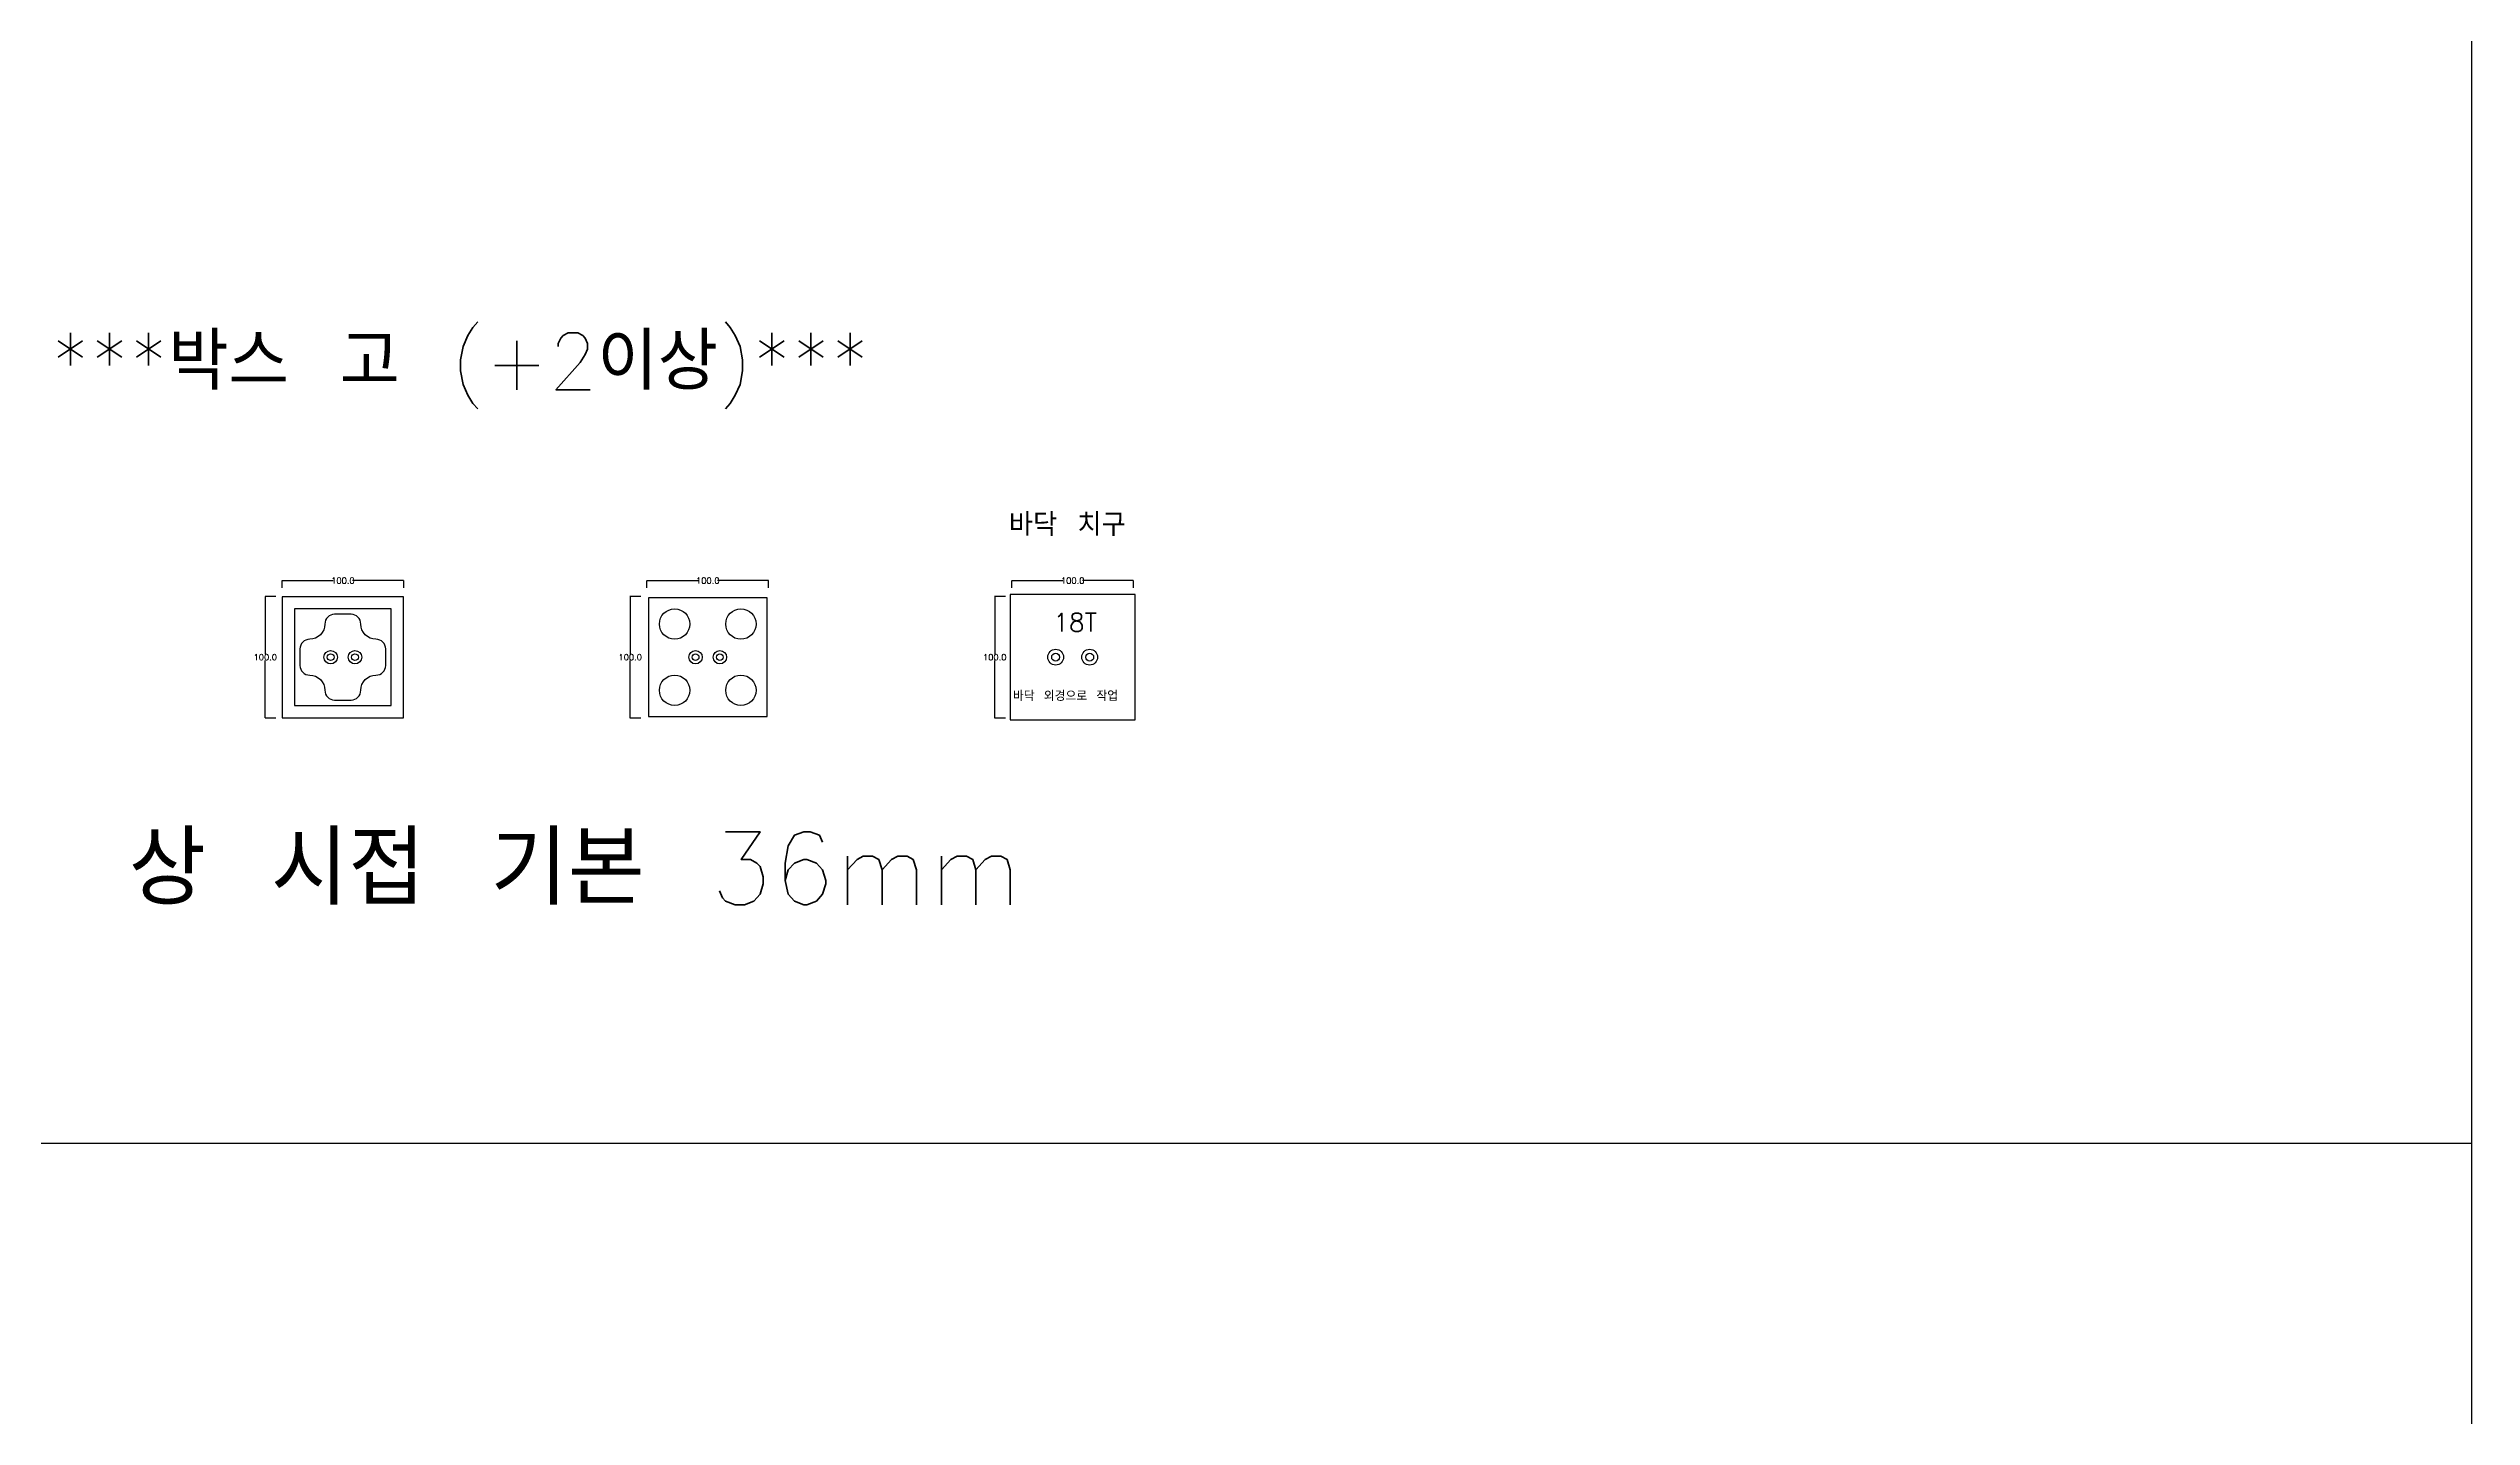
# Model space of a CAD drawing. Header units: millimetres. Extents: x -25 to 19775, y 172 to 9172.
# Drawn here: x 17783 to 19775, y 3547 to 4672 of the extents above; entities that cross this region are included whole.
import ezdxf

# ---------------------------------------------------------------- set-up
doc = ezdxf.new("R2010")
doc.units = ezdxf.units.MM
for name, color, linetype in [('TEXT', 7, 'Continuous'), ('볼트 구멍', 7, 'Continuous'), ('치구', 7, 'Continuous'), ('치수', 7, 'Continuous')]:
    doc.layers.add(name, color=color, linetype=linetype)
doc.styles.get("Standard").update_dxf_attribs({"font": 'txt.shx', "bigfont": 'whgtxt.shx'})
doc.dimstyles.get("Standard").update_dxf_attribs({"dimtxt": 7, "dimasz": 0.18, "dimexe": 0.18, "dimexo": 0.0625, "dimgap": 0.09, "dimtad": 0, "dimtih": 1, "dimtoh": 1, "dimdec": 1, "dimzin": 0, "dimdsep": 46, "dimtxsty": 'Standard', "dimcen": 0.09, "dimadec": 0, "dimazin": 0, "dimtfac": 1, "dimtdec": 1, "dimtofl": 0, "dimtmove": 0, "dimatfit": 3, "dimfxl": 0, "dimtolj": 1, "dimtzin": 0, "dimarcsym": 0})

# ---------------------------------------------------------------- blocks, each defined once
blk = doc.blocks.new('*D648')
at = {"layer": 'Defpoints', "color": 0}
for p in [(18270.6, 4221.8), (18261.7, 4121.8), (18270.6, 4121.8)]:
    blk.add_point(p, dxfattribs=at)
at = {"layer": '치수', "color": 0, "lineweight": -2}
for p, q in [((18270.5, 4221.8), (18261.5, 4221.8)), ((18261.7, 4221.6), (18261.7, 4174.4)), ((18261.7, 4122), (18261.7, 4169.2)), ((18270.5, 4121.8), (18261.5, 4121.8))]:
    blk.add_line(p, q, dxfattribs=at)
at = {"layer": '치수', "color": 0}
for points in [[(18261.6, 4221.6), (18261.7, 4221.6), (18261.7, 4221.8)], [(18261.6, 4122), (18261.7, 4122), (18261.7, 4121.8)]]:
    blk.add_solid(points, dxfattribs=at)
at = {"layer": '치수', "color": 0, "insert": (18261.7, 4171.8), "char_height": 5, "attachment_point": 5}
blk.add_mtext('\\A1;100.0', dxfattribs=at)
blk = doc.blocks.new('*D649')
at = {"layer": 'Defpoints', "color": 0}
for p in [(18275.5, 4228.9), (18375.5, 4234.8), (18375.5, 4228.9)]:
    blk.add_point(p, dxfattribs=at)
at = {"layer": '치수', "color": 0, "lineweight": -2}
for p, q in [((18275.5, 4229), (18275.5, 4235)), ((18275.6, 4234.8), (18317.5, 4234.8)), ((18375.3, 4234.8), (18333.5, 4234.8)), ((18375.5, 4229), (18375.5, 4235))]:
    blk.add_line(p, q, dxfattribs=at)
at = {"layer": '치수', "color": 0}
for points in [[(18275.6, 4234.8), (18275.6, 4234.8), (18275.5, 4234.8)], [(18375.3, 4234.8), (18375.3, 4234.8), (18375.5, 4234.8)]]:
    blk.add_solid(points, dxfattribs=at)
at = {"layer": '치수', "color": 0, "insert": (18325.5, 4234.8), "char_height": 5, "attachment_point": 5}
blk.add_mtext('\\A1;100.0', dxfattribs=at)
blk = doc.blocks.new('*D650')
at = {"layer": 'Defpoints', "color": 0}
for p in [(18575.5, 4228.9), (18675.5, 4234.8), (18675.5, 4228.9)]:
    blk.add_point(p, dxfattribs=at)
at = {"layer": '치수', "color": 0, "lineweight": -2}
for p, q in [((18575.5, 4229), (18575.5, 4235)), ((18575.6, 4234.8), (18617.5, 4234.8)), ((18675.3, 4234.8), (18633.5, 4234.8)), ((18675.5, 4229), (18675.5, 4235))]:
    blk.add_line(p, q, dxfattribs=at)
at = {"layer": '치수', "color": 0}
for points in [[(18575.6, 4234.8), (18575.6, 4234.8), (18575.5, 4234.8)], [(18675.3, 4234.8), (18675.3, 4234.8), (18675.5, 4234.8)]]:
    blk.add_solid(points, dxfattribs=at)
at = {"layer": '치수', "color": 0, "insert": (18625.5, 4234.8), "char_height": 5, "attachment_point": 5}
blk.add_mtext('\\A1;100.0', dxfattribs=at)
blk = doc.blocks.new('*D651')
at = {"layer": 'Defpoints', "color": 0}
for p in [(18570.3, 4221.8), (18561.4, 4121.8), (18570.3, 4121.8)]:
    blk.add_point(p, dxfattribs=at)
at = {"layer": '치수', "color": 0, "lineweight": -2}
for p, q in [((18570.3, 4221.8), (18561.2, 4221.8)), ((18561.4, 4221.6), (18561.4, 4174.4)), ((18561.4, 4122), (18561.4, 4169.2)), ((18570.3, 4121.8), (18561.2, 4121.8))]:
    blk.add_line(p, q, dxfattribs=at)
at = {"layer": '치수', "color": 0}
for points in [[(18561.4, 4221.6), (18561.4, 4221.6), (18561.4, 4221.8)], [(18561.4, 4122), (18561.4, 4122), (18561.4, 4121.8)]]:
    blk.add_solid(points, dxfattribs=at)
at = {"layer": '치수', "color": 0, "insert": (18561.4, 4171.8), "char_height": 5, "attachment_point": 5}
blk.add_mtext('\\A1;100.0', dxfattribs=at)
blk = doc.blocks.new('*D652')
at = {"layer": 'Defpoints', "color": 0}
for p in [(17970.6, 4221.8), (17961.7, 4121.8), (17970.6, 4121.8)]:
    blk.add_point(p, dxfattribs=at)
at = {"layer": '치수', "color": 0, "lineweight": -2}
for p, q in [((17970.5, 4221.8), (17961.5, 4221.8)), ((17961.7, 4221.6), (17961.7, 4174.4)), ((17961.7, 4122), (17961.7, 4169.2)), ((17970.5, 4121.8), (17961.5, 4121.8))]:
    blk.add_line(p, q, dxfattribs=at)
at = {"layer": '치수', "color": 0}
for points in [[(17961.6, 4221.6), (17961.7, 4221.6), (17961.7, 4221.8)], [(17961.6, 4122), (17961.7, 4122), (17961.7, 4121.8)]]:
    blk.add_solid(points, dxfattribs=at)
at = {"layer": '치수', "color": 0, "insert": (17961.7, 4171.8), "char_height": 5, "attachment_point": 5}
blk.add_mtext('\\A1;100.0', dxfattribs=at)
blk = doc.blocks.new('*D653')
at = {"layer": 'Defpoints', "color": 0}
for p in [(17975.5, 4228.9), (18075.5, 4234.8), (18075.5, 4228.9)]:
    blk.add_point(p, dxfattribs=at)
at = {"layer": '치수', "color": 0, "lineweight": -2}
for p, q in [((17975.5, 4229), (17975.5, 4235)), ((17975.6, 4234.8), (18017.5, 4234.8)), ((18075.3, 4234.8), (18033.5, 4234.8)), ((18075.5, 4229), (18075.5, 4235))]:
    blk.add_line(p, q, dxfattribs=at)
at = {"layer": '치수', "color": 0}
for points in [[(17975.6, 4234.8), (17975.6, 4234.8), (17975.5, 4234.8)], [(18075.3, 4234.8), (18075.3, 4234.8), (18075.5, 4234.8)]]:
    blk.add_solid(points, dxfattribs=at)
at = {"layer": '치수', "color": 0, "insert": (18025.5, 4234.8), "char_height": 5, "attachment_point": 5}
blk.add_mtext('\\A1;100.0', dxfattribs=at)

msp = doc.modelspace()

# ---------------------------------------------------------------- linework, layer by layer
at = {"layer": 'TEXT', "color": 6}
for p, q in [((19775.462, 9171.825), (19775.462, 171.825)), ((19775.462, 3771.825), (-24.538, 3771.825))]:
    msp.add_line(p, q, dxfattribs=at)
at = {"layer": '볼트 구멍', "color": 6}
for centre, radius in [((18015.462, 4171.825), 5.5), ((18035.462, 4171.825), 5.5), ((18315.462, 4171.825), 5.5), ((18335.462, 4171.825), 5.5), ((18611.462, 4171.825), 6.5), ((18639.462, 4171.825), 6.5)]:
    msp.add_circle(centre, radius, dxfattribs=at)
at = {"layer": '볼트 구멍', "color": 3}
for centre, radius in [((18015.462, 4171.825), 2.75), ((18035.462, 4171.825), 2.75), ((18315.462, 4171.825), 2.75), ((18335.462, 4171.825), 2.75), ((18611.462, 4171.825), 3.25), ((18639.462, 4171.825), 3.25)]:
    msp.add_circle(centre, radius, dxfattribs=at)
at = {"layer": '치구'}
for points in [[(18573.962, 4223.325), (18573.962, 4120.325), (18676.962, 4120.325), (18676.962, 4223.325)], [(17975.712, 4221.575), (17975.712, 4122.075), (18075.212, 4122.075), (18075.212, 4221.575)], [(17985.712, 4211.575), (17985.712, 4132.075), (18065.212, 4132.075), (18065.212, 4211.575)], [(18276.712, 4220.575), (18276.712, 4123.075), (18374.212, 4123.075), (18374.212, 4220.575)]]:
    msp.add_lwpolyline(points, close=True, dxfattribs=at)
at = {"layer": '치구', "color": 0}
msp.add_lwpolyline([(17990.212, 4178.575), (17990.212, 4165.075, 0.41421356), (17998.212, 4157.075, -0.41421356), (18010.712, 4144.575, 0.41421356), (18018.712, 4136.575), (18032.212, 4136.575, 0.41421356), (18040.212, 4144.575, -0.41421356), (18052.712, 4157.075, 0.41421356), (18060.712, 4165.075), (18060.712, 4178.575, 0.41421356), (18052.712, 4186.575, -0.41421356), (18040.212, 4199.075, 0.41421356), (18032.212, 4207.075), (18018.712, 4207.075, 0.41421356), (18010.712, 4199.075, -0.41421356), (17998.212, 4186.575, 0.41421356)], format="xyb", close=True, dxfattribs=at)
for centre in [(18298.212, 4199.075), (18352.712, 4199.075), (18298.212, 4144.575), (18352.712, 4144.575)]:
    msp.add_circle(centre, 12.5, dxfattribs=at)

# ---------------------------------------------------------------- texts
at = {"layer": 'TEXT', "color": 1, "linetype": 'Continuous'}
msp.add_text('***박스 고 (+2이상)***', height=46.875, dxfattribs=at).set_placement((17785.44, 4391.752))
at = {"layer": 'TEXT', "linetype": 'Continuous'}
for s, height, p in [('바닥 치구', 18.75, (18572.987, 4271.59)), ('바닥 외경으로 작업', 8.4375, (18576.34, 4135.812))]:
    msp.add_text(s, height=height, dxfattribs=at).set_placement(p)
at = {"layer": 'TEXT', "color": 1}
msp.add_text('18T', height=15, dxfattribs=at).set_placement((18609.549, 4192.941))
at = {"layer": 'TEXT', "color": 3}
msp.add_text('상 시접 기본 36mm', height=60, dxfattribs=at).set_placement((17849.453, 3968.243))

# ---------------------------------------------------------------- dimensions: what is measured, and where the dimension line sits
at = {"layer": '치수', "color": 4}
for base, p1, p2, picture, middle in [((18075.462, 4234.815), (17975.462, 4228.932), (18075.462, 4228.932), '*D653', (18025.462, 4234.815)), ((18375.462, 4234.815), (18275.462, 4228.932), (18375.462, 4228.932), '*D649', (18325.462, 4234.815)), ((18675.462, 4234.815), (18575.462, 4228.932), (18675.462, 4228.932), '*D650', (18625.462, 4234.815))]:
    dim = msp.add_linear_dim(base=base, p1=p1, p2=p2, dimstyle='Standard', override={"dimtxt": 5}, dxfattribs=at)
    dim.commit()
    dim.dimension.update_dxf_attribs({"geometry": picture, "text_midpoint": middle})
for base, p1, p2, picture, middle in [((17961.666, 4121.825), (17970.57, 4221.825), (17970.57, 4121.825), '*D652', (17961.666, 4171.825)), ((18261.666, 4121.825), (18270.57, 4221.825), (18270.57, 4121.825), '*D648', (18261.666, 4171.825)), ((18561.416, 4121.825), (18570.32, 4221.825), (18570.32, 4121.825), '*D651', (18561.416, 4171.825))]:
    dim = msp.add_linear_dim(base=base, p1=p1, p2=p2, angle=90, dimstyle='Standard', override={"dimtxt": 5}, dxfattribs=at)
    dim.commit()
    dim.dimension.update_dxf_attribs({"geometry": picture, "text_midpoint": middle})

doc.saveas('drawing.dxf')
